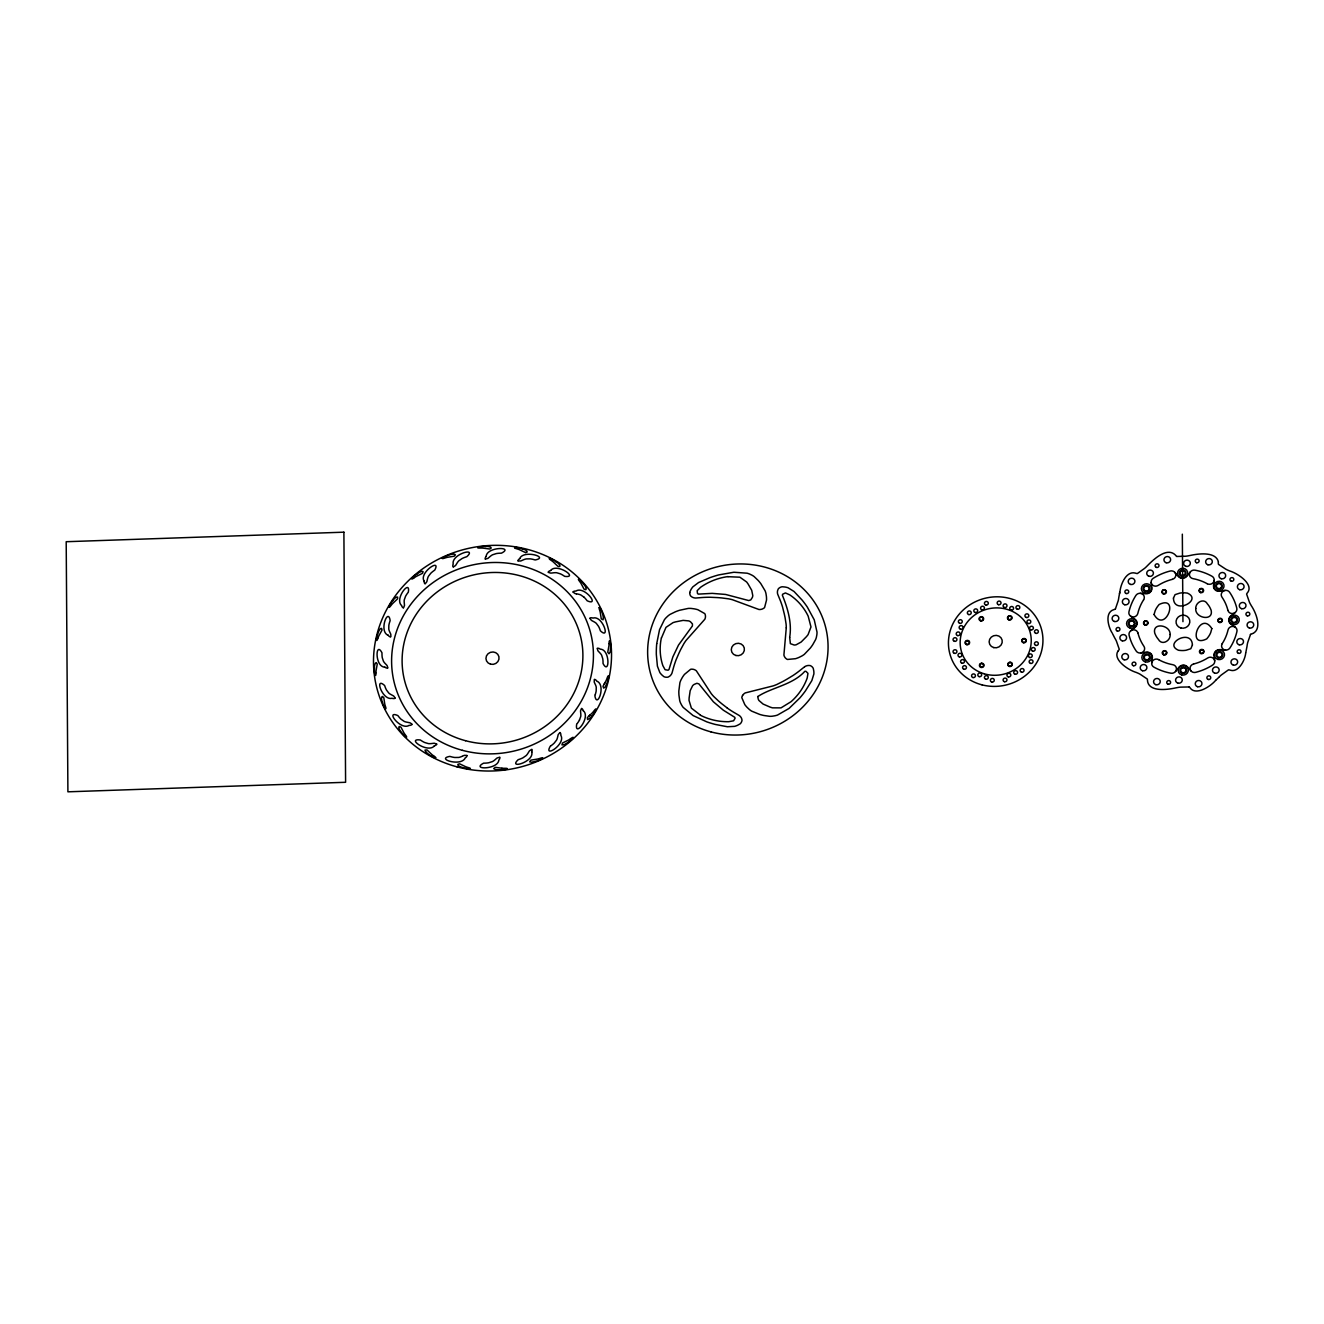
<?xml version="1.0" encoding="UTF-8"?>
<svg xmlns="http://www.w3.org/2000/svg" width="1324" height="1324" viewBox="0 0 1324 1324"><rect width="100%" height="100%" fill="white"/><g stroke="black" fill="none" stroke-linecap="round" stroke-linejoin="round"><path stroke-width="1.5" d="M424.094 581.071C418.732 572.762 441.488 557.586 434.785 570.065A22.475 21.134 -14.6 0 1 434.156 570.512L433.726 570.826A23.468 22.078 -14.6 0 0 430.763 573.292L428.446 576.288A10.029 9.434 -14.6 0 0 427.735 578.042L427.652 578.323A26.662 25.09 -14.6 0 0 427.42 579.2L427.122 580.491A45.033 42.385 -14.6 0 1 426.808 581.749L425.401 583.586M436.506 743.956L434.272 743.227A45.033 42.385 -14.6 0 0 432.915 743.376L431.525 743.542A26.662 25.09 -14.6 0 1 430.581 743.625L430.267 743.641A10.029 9.434 -14.6 0 1 428.314 743.591L424.656 742.499A23.468 22.078 -14.6 0 1 421.363 740.662L420.933 740.397A22.475 21.134 -14.6 0 0 420.287 739.984C405.773 737.948 427.851 753.704 434.338 745.909M548.517 572.481L550.751 573.11A45.033 42.385 -14.6 0 0 552.091 572.978L553.482 572.812A26.662 25.09 -14.6 0 1 554.442 572.729L554.739 572.713A10.029 9.434 -14.6 0 1 556.692 572.746L560.35 573.838A23.468 22.078 -14.6 0 1 563.66 575.692L564.09 575.957A22.475 21.134 -14.6 0 0 564.719 576.37C579.233 578.24 556.709 562.601 550.668 570.445M375.966 672.758L375.983 672.162A21.25 19.992 -14.6 0 1 376.115 670.407L377.125 664.847A5.71 5.362 -14.6 0 0 377.208 663.986C375.801 660.047 374.047 665.492 374.46 668.223A32.256 30.353 -14.6 0 0 374.824 674.595L374.824 674.661A2.83 2.665 -14.6 0 0 375.006 675.356L375.106 675.422M609.057 643.596L609.09 642.554A27.076 25.47 -14.6 0 1 609.139 641.644L609.371 640.882M375.95 673.155L375.933 673.8A27.076 25.47 -14.6 0 1 375.884 674.71L375.668 675.439M609.057 643.795L609.04 644.192A21.25 19.992 -14.6 0 1 608.908 645.947L607.882 651.507A5.71 5.362 -14.6 0 0 607.799 652.368L609.04 653.775L610.165 652.004M1218.378 561.79C1215.78 551.463 1198.617 553.515 1189.912 555.534A40.2 37.833 -14.6 0 0 1188.985 555.699L1188.108 555.881A24.13 22.707 -14.6 0 1 1185.543 556.229L1176.937 556.461M1218.361 562.088L1218.345 562.419A5.346 5.015 -14.6 0 0 1218.477 564.355L1225.594 569.039A24.13 22.707 -14.6 0 0 1227.844 570.181L1228.639 570.512A40.2 37.833 -14.6 0 1 1229.483 570.892C1237.808 573.309 1253.811 584.149 1247.721 592.44A5.346 5.015 -14.6 0 0 1246.612 594.112L1249.343 601.957A24.146 22.707 -14.6 0 0 1250.419 604.158L1250.849 604.886A40.2 37.833 -14.6 0 1 1251.279 605.664C1256.162 612.83 1262.351 628.751 1252.885 633.484M610.546 648.115L610.265 651.127M573.408 737.716L573.375 737.816A2.83 2.665 -14.6 0 1 572.911 738.395L572.862 738.461A32.256 30.353 -14.6 0 1 567.665 742.665L564.901 744.237M1151.731 662.976L1152.393 657.78A5.544 5.213 -14.6 0 0 1146.17 652.136L1140.709 652.98M1214.158 580.392L1213.496 585.589A5.544 5.213 -14.6 0 0 1219.718 591.232L1225.163 590.388M411.83 723.963L409.91 722.772A45.033 42.385 -14.6 0 0 408.603 722.523L407.246 722.259A26.662 25.09 -14.6 0 1 406.319 722.077L406.021 722.01A10.029 9.434 -14.6 0 1 404.201 721.381L401.106 719.263A23.468 22.078 -14.6 0 1 398.607 716.532L398.292 716.135A22.475 21.134 -14.6 0 0 397.812 715.556C384.771 709.846 400.758 730.798 409.116 725.37A3.724 3.509 -14.6 0 0 412.078 724.476M573.226 592.225L575.096 593.566A45.033 42.385 -14.6 0 0 576.403 593.831M1120.071 590.769C1120.981 583.636 1126.559 570.528 1135.512 573.143A5.346 5.015 -14.6 0 0 1137.399 573.54L1144.499 568.426A24.13 22.707 -14.6 0 0 1146.402 566.705L1147.014 566.093A40.2 37.833 -14.6 0 1 1147.676 565.431C1153.849 559.142 1167.156 546.696 1175.497 555.12A5.346 5.015 -14.6 0 0 1176.755 556.494M1245.801 652.6L1246.976 646.542A40.2 37.833 -14.6 0 0 1247.109 645.665L1247.225 644.821A24.13 22.707 -14.6 0 1 1247.738 642.421L1250.501 634.494M1119.905 591.613L1118.912 596.826A40.2 37.833 -14.6 0 0 1118.763 597.703L1118.648 598.547A24.13 22.707 -14.6 0 1 1118.135 600.964L1115.47 608.775M1119.74 592.457L1119.508 593.649M1245.719 653.046C1244.974 660.395 1238.503 672.824 1230.36 670.225A5.346 5.015 -14.6 0 0 1228.473 669.845L1221.373 674.942A24.13 22.707 -14.6 0 0 1219.47 676.663L1219.272 676.862M661.504 637.87L665.989 627.361L673.072 622.611A87.301 82.138 -14.6 0 1 675.687 621.85L683.134 620.377L688.761 620.906A7.464 7.034 -14.6 0 1 690.516 621.817L692.452 623.935L692.386 625.987L678.5 645.086L672.873 656.87L668.968 669.53A3.542 3.327 -14.6 0 1 668.024 670.209L665.095 669.712L662.844 665.608A58.604 55.145 -14.6 0 1 661.388 637.854M406.633 737.021L406.402 736.343A27.076 25.47 -14.6 0 0 405.839 735.532L404.863 734.224A21.25 19.992 -14.6 0 1 403.886 732.768L401.288 727.786A5.71 5.362 -14.6 0 0 400.824 727.058C397.2 724.658 399.136 730.203 401.172 731.957A32.256 30.353 -14.6 0 0 405.425 736.789L405.458 736.839A2.83 2.665 -14.6 0 0 406.054 737.303L406.468 737.22M578.373 579.333L578.654 580.061A27.076 25.47 -14.6 0 0 579.167 580.806L580.144 582.13A21.25 19.992 -14.6 0 1 581.12 583.586L583.735 588.551A5.71 5.362 -14.6 0 0 584.198 589.296C588.104 591.365 585.44 585.688 583.834 584.397A32.256 30.353 -14.6 0 0 579.598 579.564L579.548 579.515A2.83 2.665 -14.6 0 0 578.969 579.051L578.654 579.084M531.801 752.28C534.052 762.028 507.704 769.542 518.147 759.711A22.475 21.134 -14.6 0 1 518.892 759.446L519.389 759.281A23.468 22.078 -14.6 0 0 522.98 757.791L526.141 755.59A10.029 9.434 -14.6 0 0 527.382 754.117L527.548 753.869A26.662 25.09 -14.6 0 0 528.061 753.091L528.773 751.933A45.033 42.385 -14.6 0 1 529.468 750.824L531.47 749.516M377.985 638.003L378.184 637.44A21.25 19.992 -14.6 0 1 378.879 635.801L381.66 630.754A5.71 5.362 -14.6 0 0 382.024 629.959C381.875 625.739 378.581 630.505 378.052 633.22A32.256 30.353 -14.6 0 0 376.314 639.442A2.83 2.665 -14.6 0 0 376.231 640.237L376.314 640.319M377.837 638.4L377.621 638.995A27.076 25.47 -14.6 0 1 377.274 639.856L376.794 640.518M442.216 558.116L442.299 557.983A2.83 2.665 -14.6 0 1 442.944 557.586A32.256 30.353 -14.6 0 1 449.266 555.021C451.054 553.829 458.021 553.465 454.314 556.113A5.71 5.362 -14.6 0 1 453.42 556.328L447.562 557.288A21.25 19.992 -14.6 0 0 445.758 557.752L444.103 558.265A27.076 25.47 -14.6 0 1 443.176 558.529L442.382 558.596M542.774 758.271L542.708 758.354A2.83 2.665 -14.6 0 1 542.079 758.768A32.256 30.353 -14.6 0 1 535.74 761.333L532.629 762.028M605.598 686.163L606.971 683.118A32.256 30.353 -14.6 0 0 608.709 676.912L608.726 676.845A2.83 2.665 -14.6 0 0 608.775 676.117L608.726 676.067M605.3 686.825L603.694 688.116L602.999 686.395A5.71 5.362 -14.6 0 1 603.363 685.6L606.127 680.553A21.25 19.992 -14.6 0 0 606.822 678.914L607.402 677.358A27.076 25.47 -14.6 0 1 607.749 676.498L608.212 675.836M590.041 618.507L591.365 620.344A45.033 42.385 -14.6 0 0 592.507 620.989L593.715 621.635A26.662 25.09 -14.6 0 1 594.526 622.081L594.774 622.23A10.029 9.434 -14.6 0 1 596.297 623.356L598.498 626.302A23.468 22.078 -14.6 0 1 599.987 629.661L600.153 630.141A22.475 21.134 -14.6 0 0 600.401 630.836C610.745 640.551 602.652 615.031 592.953 618.093A3.724 3.509 -14.6 0 0 589.875 618.093M579.465 720.024L580.723 716.516A10.029 9.434 -14.6 0 0 580.822 714.679L580.822 714.381A26.662 25.09 -14.6 0 0 580.756 713.487L580.624 712.163A45.033 42.385 -14.6 0 1 580.524 710.889L581.352 708.754M599.093 607.633L599.11 608.411A27.076 25.47 -14.6 0 0 599.358 609.288L599.673 610.281M742.582 695.448L742.019 696.606A4.286 4.038 -14.6 0 0 741.821 697.698L744.816 704.649A33.53 31.544 -14.6 0 0 747.199 707.463L749.301 709.432A20.886 19.645 -14.6 0 0 751.684 711.137L759.678 714.414A61.616 57.975 -14.6 0 0 763.832 715.473L769.575 716.301A17.924 16.864 -14.6 0 0 772.24 716.218L774.788 715.804A21.829 20.539 -14.6 0 0 777.552 715.043L789.071 708.423L799.944 697.847A109.76 103.272 -14.6 0 0 805.455 690.863L811.844 680.602L813.896 673.916A27.01 25.404 -14.6 0 0 813.797 671.053L813.284 668.488A4.518 4.253 -14.6 0 0 812.853 667.693L812.688 667.462A7.265 6.835 -14.6 0 0 811.86 666.584L810.818 665.856A3.707 3.492 -14.6 0 0 809.94 665.542L808.319 665.476A7.712 7.265 -14.6 0 0 804.644 666.717M604.274 683.945L604.754 683.101M395.032 697.781L393.658 695.994A45.033 42.385 -14.6 0 0 392.5 695.365L391.308 694.719A26.662 25.09 -14.6 0 1 390.497 694.273L390.232 694.124A10.029 9.434 -14.6 0 1 388.726 692.982L386.509 690.052A23.468 22.078 -14.6 0 1 385.036 686.676L384.87 686.213A22.475 21.134 -14.6 0 0 384.622 685.518C374.162 675.952 382.272 700.926 392.053 698.261A3.724 3.509 -14.6 0 0 395.131 698.261M385.913 708.721L385.913 707.992A27.076 25.47 -14.6 0 0 385.665 707.066L385.168 705.51A21.25 19.992 -14.6 0 1 384.721 703.822L383.894 698.278A5.71 5.362 -14.6 0 0 383.695 697.45C380.948 694.14 381.18 699.966 382.437 702.25M477.749 547.391L477.881 547.259A2.83 2.665 -14.6 0 1 478.626 547.044A32.256 30.353 -14.6 0 1 485.412 546.448M507.241 768.996L507.125 769.095A2.83 2.665 -14.6 0 1 506.397 769.31A32.256 30.353 -14.6 0 1 499.595 769.906M486.173 556.295C487 546.448 514.539 546.63 501.465 553.151A22.475 21.134 -14.6 0 1 500.687 553.184L500.158 553.2A23.468 22.078 -14.6 0 0 496.285 553.581L492.578 554.773A10.029 9.434 -14.6 0 0 490.939 555.832L490.691 556.014A26.662 25.09 -14.6 0 0 489.963 556.61L488.92 557.52A45.033 42.385 -14.6 0 1 487.894 558.38L485.594 559.042M1190.342 571.885L1186.999 576.122A5.544 5.213 -14.6 0 1 1178.261 576.437L1174.868 572.415M1175.53 671.483L1178.873 667.246A5.544 5.213 -14.6 0 1 1187.611 666.948L1191.004 670.954M1117.936 651.193C1112.657 659.451 1127.882 669.994 1136.389 672.476A40.2 37.833 -14.6 0 0 1137.233 672.857L1138.028 673.188A24.13 22.707 -14.6 0 1 1140.278 674.33L1147.296 679.047A5.346 5.015 -14.6 0 1 1147.494 680.834C1148.868 692.287 1167.52 689.738 1175.977 687.835A40.2 37.833 -14.6 0 0 1176.887 687.669L1177.764 687.504A24.13 22.707 -14.6 0 1 1180.329 687.139L1189.051 686.957M1118.085 651.011L1118.234 650.845A5.346 5.015 -14.6 0 0 1119.26 649.257L1116.529 641.412A24.13 22.707 -14.6 0 0 1115.453 639.211L1115.023 638.482A40.2 37.833 -14.6 0 1 1114.593 637.721L1112.574 633.782M392.831 600.666C393.36 599.077 398.723 594.344 397.63 598.68A5.71 5.362 -14.6 0 1 397.035 599.358L392.781 603.38A21.25 19.992 -14.6 0 0 391.59 604.754L390.547 606.078A27.076 25.47 -14.6 0 1 389.935 606.806L389.372 607.286M592.01 715.87L590.09 718.005M514.655 547.54L514.904 547.375A2.83 2.665 -14.6 0 1 515.665 547.391A32.256 30.353 -14.6 0 1 522.252 548.798M470.334 768.847L470.119 768.979A2.83 2.665 -14.6 0 1 469.358 768.963L469.275 768.963A32.256 30.353 -14.6 0 1 462.755 767.556C460.504 767.175 454.91 764.411 459.445 763.832A5.71 5.362 -14.6 0 1 460.289 764.147L465.518 766.629A21.25 19.992 -14.6 0 0 467.223 767.241L468.862 767.738A27.076 25.47 -14.6 0 1 469.755 768.036L470.434 768.466M589.71 718.402L587.575 719.544L587.376 717.674A5.71 5.362 -14.6 0 1 587.972 716.996L592.225 712.974A21.25 19.992 -14.6 0 0 593.417 711.6L594.459 710.276A27.076 25.47 -14.6 0 1 595.072 709.548L595.734 709.052M597.306 648.677L597.935 650.829A45.033 42.385 -14.6 0 0 598.829 651.789L599.739 652.749A26.662 25.09 -14.6 0 1 600.351 653.427L600.55 653.642A10.029 9.434 -14.6 0 1 601.609 655.165L602.734 658.64A23.468 22.078 -14.6 0 1 603.032 662.314L603.032 662.811A22.475 21.134 -14.6 0 0 603.049 663.539C609.57 675.919 610.414 649.257 600.186 649.141A3.724 3.509 -14.6 0 0 597.289 648.23M1216.061 679.94L1218.212 677.938A40.2 37.833 -14.6 0 0 1218.858 677.276M1215.763 680.222C1210.55 686.61 1196.217 695.563 1190.425 688.331A5.346 5.015 -14.6 0 0 1189.118 686.875M590.289 714.844L589.18 715.854M495.821 759.082L496.086 758.834A45.033 42.385 -14.6 0 1 497.112 757.973L499.413 757.311M495.292 759.529L495.044 759.744A26.662 25.09 -14.6 0 1 494.315 760.34L494.067 760.539A10.029 9.434 -14.6 0 1 492.429 761.581L488.738 762.756A23.468 22.078 -14.6 0 1 484.865 763.137L484.336 763.154A22.475 21.134 -14.6 0 0 483.558 763.187C470.616 769.923 498.056 769.724 498.834 760.059A3.724 3.509 -14.6 0 0 499.893 757.278M387.783 667.627L387.071 665.525A45.033 42.385 -14.6 0 0 386.194 664.565L385.267 663.605A26.662 25.09 -14.6 0 1 384.655 662.927L384.473 662.712A10.029 9.434 -14.6 0 1 383.414 661.189L382.272 657.714A23.468 22.078 -14.6 0 1 381.991 654.039L381.974 653.543A22.475 21.134 -14.6 0 0 381.974 652.798C375.553 640.419 374.411 666.634 384.821 667.213M549.394 558.463L549.725 558.347A2.83 2.665 -14.6 0 1 550.436 558.579A32.256 30.353 -14.6 0 1 556.179 561.873M435.613 757.891L435.348 758.007A2.83 2.665 -14.6 0 1 434.586 757.775L434.504 757.758A32.256 30.353 -14.6 0 1 428.827 754.481L425.865 752.015M1130.713 630.803L1135.049 627.477A5.544 5.213 -14.6 0 0 1134.999 619.185L1130.613 616.14M1235.16 612.565L1230.824 615.892A5.544 5.213 -14.6 0 0 1230.89 624.183L1235.259 627.228M519.753 558.496C523.493 549.46 549.675 557.288 535.177 559.953A22.475 21.134 -14.6 0 1 534.433 559.754L533.936 559.622A23.468 22.078 -14.6 0 0 530.163 558.844L526.29 558.91A10.029 9.434 -14.6 0 0 524.403 559.44L524.105 559.539A26.662 25.09 -14.6 0 0 523.228 559.903L521.954 560.466A45.033 42.385 -14.6 0 1 520.696 560.995L518.313 560.962M414.362 577.645L414.875 577.297A21.25 19.992 -14.6 0 1 416.448 576.337L421.76 573.706A5.71 5.362 -14.6 0 0 422.555 573.242C424.872 569.436 419.112 572.1 417.391 573.739M564.189 744.651L561.955 744.916L562.468 743.112A5.71 5.362 -14.6 0 1 563.246 742.648L568.559 740.017A21.25 19.992 -14.6 0 0 570.131 739.057L570.826 738.577M570.478 738.825L571.554 738.08A27.076 25.47 -14.6 0 1 572.365 737.567L573.143 737.286M414.015 577.893L413.452 578.257A27.076 25.47 -14.6 0 1 412.658 578.787L411.946 579.068M804.644 666.733L801.368 669.315A95.345 89.701 -14.6 0 1 793.01 675.505L786.804 679.262A183.986 173.096 -14.6 0 1 783.063 681.364L777.023 684.392A47.134 44.354 -14.6 0 1 773.199 685.882L745.263 692.915A7.183 6.752 -14.6 0 0 742.582 695.448M390.861 636.513L390.812 634.328A45.033 42.385 -14.6 0 0 390.282 633.153L389.736 631.962A26.662 25.09 -14.6 0 1 389.372 631.134L389.273 630.853A10.029 9.434 -14.6 0 1 388.776 629.082L388.842 625.408A23.468 22.078 -14.6 0 1 389.752 621.817L389.918 621.337A22.475 21.134 -14.6 0 0 390.15 620.608C388.23 606.822 378.449 631.465 388.147 635.288M462.721 756.037L463.069 755.888A45.033 42.385 -14.6 0 1 464.31 755.359L466.693 755.392M462.093 756.318L461.778 756.451A26.662 25.09 -14.6 0 1 460.901 756.815L460.62 756.914A10.029 9.434 -14.6 0 1 458.716 757.444L454.86 757.494A23.468 22.078 -14.6 0 1 451.087 756.732L450.574 756.6A22.475 21.134 -14.6 0 0 449.829 756.385C435.397 758.884 461.48 767.01 465.254 757.858A3.724 3.509 -14.6 0 0 467.157 755.508M594.311 679.775L594.211 682.026A45.033 42.385 -14.6 0 0 594.724 683.201L595.27 684.392A26.662 25.09 -14.6 0 1 595.635 685.22L595.75 685.501A10.029 9.434 -14.6 0 1 596.247 687.272L596.181 690.946A23.468 22.078 -14.6 0 1 595.254 694.537M1252.57 633.567L1252.239 633.666A5.346 5.015 -14.6 0 0 1250.435 634.411M599.309 607.501L599.706 607.567A2.83 2.665 -14.6 0 1 600.12 608.163A32.256 30.353 -14.6 0 1 602.635 614.088L603.281 617.017M531.834 762.227L529.666 761.863L530.709 760.241A5.71 5.362 -14.6 0 1 531.603 760.026L537.461 759.066A21.25 19.992 -14.6 0 0 539.249 758.602L540.904 758.089A27.076 25.47 -14.6 0 1 541.83 757.824L542.658 757.791M728.084 576.701L739.884 577.198L746.637 581.981A87.301 82.138 -14.6 0 1 748.143 584.083L751.718 590.322L752.777 595.568A7.464 7.034 -14.6 0 1 752.346 597.455L750.758 599.921L748.689 600.55L725.635 594.459L712.213 593.367L698.41 594.112A3.542 3.327 -14.6 0 1 697.483 593.483L697.152 590.686L700.628 587.26A58.604 55.145 -14.6 0 1 728.068 576.585M403.655 607.6L404.499 605.449A45.033 42.385 -14.6 0 0 404.383 604.174L404.267 602.867A26.662 25.09 -14.6 0 1 404.184 601.973L404.184 601.675A10.029 9.434 -14.6 0 1 404.283 599.822L405.541 596.33A23.468 22.078 -14.6 0 1 407.593 593.135L407.891 592.722A22.475 21.134 -14.6 0 0 408.338 592.109C410.721 578.423 393.956 599.044 401.668 605.598A3.724 3.509 -14.6 0 0 403.39 607.981M485.412 546.498C487.331 545.902 494.034 547.292 489.93 548.963A5.71 5.362 -14.6 0 1 488.904 548.914L483.061 548.119A21.25 19.992 -14.6 0 0 481.224 548.037L479.503 548.053A27.076 25.47 -14.6 0 1 478.527 548.037L477.765 547.855M499.595 769.856L495.888 769.625M495.424 769.592L493.687 768.599L495.209 767.39A5.71 5.362 -14.6 0 1 496.119 767.44L501.945 768.234M1140.312 593.301L1145.756 593.781A5.544 5.213 -14.6 0 0 1151.913 587.707L1151.168 582.56M1225.577 650.067L1220.116 649.587A5.544 5.213 -14.6 0 0 1213.976 655.661L1214.704 660.808M559.704 732.784L558.215 734.605A45.033 42.385 -14.6 0 0 557.901 735.863L557.586 737.154A26.662 25.09 -14.6 0 1 557.371 738.031L557.272 738.312A10.029 9.434 -14.6 0 1 556.577 740.066L554.243 743.062A23.468 22.078 -14.6 0 1 551.281 745.528M525.694 552.538C529.799 552.207 524.635 548.93 522.235 548.864M576.403 593.831L577.761 594.079A26.662 25.09 -14.6 0 1 578.687 594.277L578.985 594.344A10.029 9.434 -14.6 0 1 580.806 594.956L583.901 597.091M700.429 715.126L691.393 708.125L689.026 700.396A87.301 82.138 -14.6 0 1 689.142 697.831L690.168 690.698L692.584 685.766A7.464 7.034 -14.6 0 1 694.107 684.442L696.887 683.283L698.923 683.912L713.388 701.803L723.334 710.194L734.721 717.277A3.542 3.327 -14.6 0 1 735.068 718.32L733.595 720.802L728.713 721.696A58.604 55.145 -14.6 0 1 700.379 715.225M507.274 768.532L506.48 768.317A27.076 25.47 -14.6 0 0 505.52 768.301L503.782 768.301A21.25 19.992 -14.6 0 1 501.945 768.234M453.553 566.837L455.539 565.53A45.033 42.385 -14.6 0 0 456.25 564.421L456.962 563.263A26.662 25.09 -14.6 0 1 457.459 562.485L457.624 562.237A10.029 9.434 -14.6 0 1 458.865 560.764L462.026 558.562A23.468 22.078 -14.6 0 1 465.634 557.073L466.131 556.891A22.475 21.134 -14.6 0 0 466.859 556.643C477.567 546.878 451.054 554.127 453.205 564.074A3.724 3.509 -14.6 0 0 453.106 567.003M433.643 755.838L434.504 756.451A27.076 25.47 -14.6 0 1 435.265 756.997L435.762 757.609M433.478 755.723L433.147 755.491A21.25 19.992 -14.6 0 1 431.723 754.399L427.702 750.576A5.71 5.362 -14.6 0 0 426.924 749.93L424.971 750.096L425.782 751.949M727.273 708.026L721.729 703.706A183.986 173.096 -14.6 0 1 718.568 701.041L713.835 696.606A47.134 44.354 -14.6 0 1 711.269 693.66L696.358 670.821A7.183 6.752 -14.6 0 0 693.064 669.265L691.757 669.15A4.286 4.038 -14.6 0 0 690.598 669.332L684.475 674.396A33.53 31.544 -14.6 0 0 682.307 677.491L680.933 680.039A20.886 19.645 -14.6 0 0 679.891 682.77L678.831 691.095A61.616 57.975 -14.6 0 0 678.947 695.199L679.725 700.661A17.924 16.864 -14.6 0 0 680.569 703.027L681.694 705.196A21.829 20.539 -14.6 0 0 683.234 707.43L693.114 715.572L706.768 721.845A109.76 103.272 -14.6 0 0 715.324 724.443L727.406 726.76L734.688 726.346A27.01 25.404 -14.6 0 0 737.551 725.287L739.967 723.963A4.518 4.253 -14.6 0 0 740.662 723.318L740.844 723.069A7.265 6.835 -14.6 0 0 741.49 722.027L741.92 720.852A3.707 3.492 -14.6 0 0 741.986 719.942L741.606 718.452A7.712 7.265 -14.6 0 0 739.322 715.556L735.796 713.487A95.345 89.701 -14.6 0 1 727.257 708.042M556.146 561.922C558.463 562.733 562.352 567.566 558.198 566.473A5.71 5.362 -14.6 0 1 557.404 565.861L553.283 561.955A21.25 19.992 -14.6 0 0 551.876 560.863L550.503 559.903A27.076 25.47 -14.6 0 1 549.758 559.357L549.261 558.778M384.854 708.141L384.87 708.191A32.256 30.353 -14.6 0 1 382.371 702.266M1112.193 633.038C1108.254 626.98 1104.464 612.631 1113.633 609.702A5.346 5.015 -14.6 0 0 1115.437 608.957M514.573 547.888L515.251 548.318A27.076 25.47 -14.6 0 0 516.161 548.616L517.783 549.112A21.25 19.992 -14.6 0 1 519.488 549.725L524.734 552.207A5.71 5.362 -14.6 0 0 525.562 552.522M583.338 710.74C591.017 717.31 574.351 737.915 576.668 724.245A22.475 21.134 -14.6 0 1 577.115 723.632M599.722 610.463L599.855 610.844A21.25 19.992 -14.6 0 1 600.285 612.532L601.129 618.06A5.71 5.362 -14.6 0 0 601.328 618.904L603.065 619.814L603.396 617.53M596.114 709.333L596.131 709.482A2.83 2.665 -14.6 0 1 595.866 710.161A32.256 30.353 -14.6 0 1 592.225 715.721M610.182 641.693L610.198 641.759A32.256 30.353 -14.6 0 1 610.612 648.131M1182.332 534.168L1182.944 621.684M436.887 744.204A3.724 3.509 -14.6 0 1 434.322 745.776M385.284 708.803A2.83 2.665 -14.6 0 1 384.887 708.191M387.717 668.124A3.724 3.509 -14.6 0 1 384.92 667.131M390.563 637.01A3.724 3.509 -14.6 0 1 388.263 635.239M392.798 600.633A32.256 30.353 -14.6 0 0 389.173 606.127A2.83 2.665 -14.6 0 0 388.842 606.855M417.358 573.689A32.256 30.353 -14.6 0 0 412.145 577.893L412.095 577.943A2.83 2.665 -14.6 0 0 411.599 578.505M424.938 583.851A3.724 3.509 -14.6 0 1 424.226 581.087M485.13 559.076A3.724 3.509 -14.6 0 1 486.272 556.394M517.866 560.846A3.724 3.509 -14.6 0 1 519.819 558.612M548.119 572.15A3.724 3.509 -14.6 0 1 550.685 570.561M572.944 591.878A3.724 3.509 -14.6 0 1 575.874 591.1C584.198 585.357 600.451 606.74 587.194 600.798A22.475 21.134 -14.6 0 1 586.731 600.219L586.416 599.822A23.468 22.078 -14.6 0 0 583.917 597.074M610 640.998A2.83 2.665 -14.6 0 1 610.165 641.693M594.443 679.328A3.724 3.509 -14.6 0 1 596.743 681.115C606.508 684.789 596.992 709.465 594.873 695.729A22.475 21.134 -14.6 0 1 595.105 695.017M581.617 708.373A3.724 3.509 -14.6 0 1 583.205 710.773M579.482 720.024A23.468 22.078 -14.6 0 1 577.429 723.218M560.069 732.503A3.724 3.509 -14.6 0 1 560.797 735.267C566.291 744.071 543.105 758.702 550.238 746.289A22.475 21.134 -14.6 0 1 550.867 745.826M531.9 749.351A3.724 3.509 -14.6 0 1 531.685 752.214M786.274 627.824L783.907 655.016A7.183 6.752 -14.6 0 0 785.562 658.144L786.539 658.971A4.286 4.038 -14.6 0 0 787.548 659.451L795.542 658.69A33.53 31.544 -14.6 0 0 799.166 657.333L801.847 655.992A20.886 19.645 -14.6 0 0 804.363 654.321L810.354 648.032A61.616 57.975 -14.6 0 0 812.82 644.573L815.584 639.624A17.924 16.864 -14.6 0 0 816.395 637.208L816.842 634.792A21.829 20.539 -14.6 0 0 817.007 632.078L814.243 619.831L807.309 607.054A109.76 103.272 -14.6 0 0 802.145 600.12L794.019 591.464L788.012 587.74A27.01 25.404 -14.6 0 0 785.099 587.029L782.352 586.78A4.518 4.253 -14.6 0 0 781.408 586.929L781.11 587.029A7.265 6.835 -14.6 0 0 779.952 587.525L778.876 588.27A3.707 3.492 -14.6 0 0 778.264 588.965L777.651 590.421A7.712 7.265 -14.6 0 0 777.651 594.079L779.157 597.769A95.345 89.701 -14.6 0 1 782.55 607.037L784.222 613.691A183.986 173.096 -14.6 0 1 785.082 617.646L786.075 623.968A47.134 44.354 -14.6 0 1 786.274 627.824M1170.102 634.477C1170.863 640.766 1161.86 645.963 1158.384 639.343A22.541 21.201 -14.6 0 1 1156.646 637.026A22.541 21.201 -14.6 0 1 1155.322 634.477L1155.058 633.882A28.582 26.894 -14.6 0 1 1154.727 633.071C1152.095 621.899 1170.697 624.961 1170.102 634.477M1195.771 608.527C1194.711 618.242 1213.777 621.684 1211.146 610.298A28.582 26.894 -14.6 0 0 1210.815 609.487L1210.55 608.891A22.541 21.201 -14.6 0 0 1209.226 606.342A22.541 21.201 -14.6 0 0 1207.488 604.025C1204.128 597.554 1195.307 602.354 1195.771 608.527M1154.048 614.502C1165.368 634.229 1180.114 594.344 1159.162 604.489A28.582 26.894 -14.6 0 0 1158.566 605.2L1158.152 605.713A22.541 21.201 -14.6 0 0 1156.464 608.163A22.541 21.201 -14.6 0 0 1155.157 610.794L1154.048 614.502M1211.824 628.586L1210.715 632.574A22.541 21.201 -14.6 0 1 1209.424 635.206A22.541 21.201 -14.6 0 1 1207.72 637.655L1207.306 638.168A28.582 26.894 -14.6 0 1 1206.727 638.88C1186.205 649.041 1199.892 609.57 1211.824 628.586M757.841 696.523L758.156 698.774A7.464 7.034 -14.6 0 0 758.966 700.512L763.104 704.07L769.906 707.016A87.301 82.138 -14.6 0 0 772.455 707.843L781.011 707.877L791.073 701.687A58.604 55.145 -14.6 0 0 807.21 678.004L807.971 673.37L805.968 671.334A3.542 3.327 -14.6 0 0 804.81 671.351C792.497 685.005 771.594 687.404 757.841 696.523M789.683 637.324L790.362 643.646L794.152 645.02A7.464 7.034 -14.6 0 0 796.171 644.771L801.136 642.041L806.382 636.728A87.301 82.138 -14.6 0 0 808.07 634.659L810.983 626.947L808.17 616.14A58.604 55.145 -14.6 0 0 789.849 594.923L785.446 592.937L782.732 594.178A3.542 3.327 -14.6 0 0 782.368 595.237C787.714 608.312 792.066 622.859 789.683 637.324M689.754 592.639L689.754 592.937A7.265 6.835 -14.6 0 0 689.87 594.128L690.251 595.303A3.707 3.492 -14.6 0 0 690.747 596.048L691.989 597.008A7.712 7.265 -14.6 0 0 695.663 598.034L699.866 597.703A95.345 89.701 -14.6 0 1 710.309 597.256L717.558 597.604A183.986 173.096 -14.6 0 1 721.828 597.952L728.481 598.829A47.134 44.354 -14.6 0 1 732.42 599.722L758.917 609.487A7.183 6.752 -14.6 0 0 762.607 608.891L763.766 608.246A4.286 4.038 -14.6 0 0 764.61 607.451L766.53 600.037A33.53 31.544 -14.6 0 0 766.397 596.379L765.967 593.582A20.886 19.645 -14.6 0 0 765.123 590.852L760.837 583.669A61.616 57.975 -14.6 0 0 758.205 580.475L754.167 576.602A17.924 16.864 -14.6 0 0 751.999 575.195L749.732 574.103A21.829 20.539 -14.6 0 0 747.067 573.193L733.86 572.249L718.684 574.914A109.76 103.272 -14.6 0 0 709.995 577.628L698.576 582.527L692.8 586.913A27.01 25.404 -14.6 0 0 691.095 589.346L689.92 591.745A4.518 4.253 -14.6 0 0 689.754 592.639M1173.461 598.067C1173.66 615.312 1203.152 599.987 1187.363 593.102A28.582 26.894 -14.6 0 0 1186.436 593.003L1185.774 592.92A22.541 21.201 -14.6 0 0 1182.746 592.821A22.541 21.201 -14.6 0 0 1179.717 593.135L1175.067 594.642L1173.461 598.067M1192.411 645.02L1190.806 648.727L1186.155 650.233A22.541 21.201 -14.6 0 1 1183.126 650.547A22.541 21.201 -14.6 0 1 1180.098 650.432L1179.436 650.382A28.582 26.894 -14.6 0 1 1178.509 650.266C1162.869 643.613 1191.716 628.056 1192.411 645.02M656.721 643.646L656.538 645.864A109.76 103.272 -14.6 0 0 656.323 654.453L657.399 666.138L659.848 672.575A27.01 25.404 -14.6 0 0 661.719 674.793L663.721 676.531A4.518 4.253 -14.6 0 0 664.582 676.928L664.863 677.011A7.265 6.835 -14.6 0 0 666.104 677.243L667.395 677.226A3.707 3.492 -14.6 0 0 668.322 676.994L669.712 676.15A7.712 7.265 -14.6 0 0 671.98 673.105L673.072 669.232A95.345 89.701 -14.6 0 1 676.134 659.683L678.931 653.245A183.986 173.096 -14.6 0 1 680.718 649.488L683.846 643.729A47.134 44.354 -14.6 0 1 686.064 640.419L704.815 619.268A7.183 6.752 -14.6 0 0 705.444 615.759L705.196 614.535A4.286 4.038 -14.6 0 0 704.682 613.558L697.897 609.735A33.53 31.544 -14.6 0 0 694.173 608.841L691.227 608.444A20.886 19.645 -14.6 0 0 688.199 608.428L679.543 610.281A61.616 57.975 -14.6 0 0 675.455 611.771L670.209 614.319A17.924 16.864 -14.6 0 0 668.057 615.875L666.204 617.613A21.829 20.539 -14.6 0 0 664.383 619.764L659.534 629.678L656.721 643.646M1144.366 586.681L1143.638 589.362L1145.69 591.232L1148.487 590.438L1149.232 587.757L1147.163 585.87L1144.366 586.681M1217.385 652.947L1216.64 655.628L1218.709 657.498L1221.506 656.687L1222.234 654.006L1220.182 652.136L1217.385 652.947M1130.166 621.122L1128.743 623.538L1130.199 625.871L1133.112 625.772L1134.536 623.339L1133.079 621.022L1130.166 621.122M1144.747 621.32L1143.737 623.025L1144.764 624.68L1146.816 624.597L1147.825 622.892L1146.783 621.254L1144.747 621.32M1163.117 590.19L1162.108 591.894L1163.134 593.533L1165.186 593.466L1166.196 591.762L1165.153 590.107L1163.117 590.19M1163.531 651.176L1162.522 652.881L1163.548 654.536L1165.6 654.453L1166.61 652.749L1165.583 651.11L1163.531 651.176M1200.272 588.915L1199.263 590.62L1200.305 592.258L1202.341 592.192L1203.351 590.487L1202.324 588.832L1200.272 588.915M1200.686 649.902L1199.676 651.607L1200.719 653.262L1202.755 653.179L1203.764 651.474L1202.738 649.836L1200.686 649.902M1219.056 618.771L1218.047 620.476L1219.09 622.115L1221.125 622.048L1222.135 620.344L1221.109 618.705L1219.056 618.771M1232.776 617.596L1231.337 620.029L1232.81 622.346L1235.706 622.247L1237.129 619.831L1235.673 617.497L1232.776 617.596M1146.137 654.668L1144.085 656.687L1144.863 659.319L1147.66 659.931L1149.712 657.912L1148.934 655.297L1146.137 654.668M1218.212 583.437L1216.177 585.456L1216.938 588.088L1219.752 588.7L1221.787 586.681L1221.009 584.049L1218.212 583.437M981.349 616.885L979.594 617.911L979.611 619.847L981.382 620.757L983.136 619.731L983.136 617.795L981.349 616.885M967.347 640.634L965.577 641.66L965.593 643.596L967.364 644.507L969.135 643.481L969.118 641.544L967.347 640.634M1009.699 615.908L1007.928 616.934L1007.945 618.871L1009.732 619.781L1011.486 618.755L1011.47 616.818L1009.699 615.908M981.68 663.407L979.909 664.433L979.926 666.369L981.696 667.279L983.467 666.253L983.451 664.317L981.68 663.407M1024.031 638.681L1022.26 639.707L1022.277 641.644L1024.064 642.554L1025.819 641.528L1025.802 639.591L1024.031 638.681M1010.013 662.43L1008.259 663.456L1008.259 665.393L1010.046 666.303L1011.801 665.277L1011.801 663.341L1010.013 662.43M1182.58 570.33L1180.081 571.786L1180.098 574.533L1182.63 575.824L1185.129 574.368L1185.112 571.62L1182.58 570.33M1183.242 667.544L1180.743 669.001L1180.76 671.764L1183.292 673.039L1185.791 671.582L1185.774 668.835L1183.242 667.544M343.892 532.182L66.2 541.715L67.905 791.818L345.597 782.285L343.892 532.182M490.542 664.185A6.603 6.206 -14.6 0 0 498.916 656.638A6.603 6.206 -14.6 0 0 488.059 653.725A6.603 6.206 -14.6 0 0 490.542 664.185M456.995 766.844A119.458 112.391 -14.6 0 0 608.643 630.207A119.458 112.391 -14.6 0 0 411.88 577.479A119.458 112.391 -14.6 0 0 456.995 766.844M462.407 750.327A101.286 95.311 -14.6 0 0 590.984 634.461A101.286 95.311 -14.6 0 0 424.143 589.743A101.286 95.311 -14.6 0 0 462.407 750.327M465.535 740.712A90.727 85.365 -14.6 0 0 580.706 636.943A90.727 85.365 -14.6 0 0 431.26 596.876A90.727 85.365 -14.6 0 0 465.535 740.712M735.896 655.496A6.603 6.206 -14.6 0 0 744.27 647.949A6.603 6.206 -14.6 0 0 733.397 645.036A6.603 6.206 -14.6 0 0 735.896 655.496M710.938 731.874A90.545 85.199 -14.6 0 0 825.878 628.304A90.545 85.199 -14.6 0 0 676.73 588.319A90.545 85.199 -14.6 0 0 710.938 731.874M993.745 647.601A6.603 6.206 -14.6 0 0 1002.119 640.055A6.603 6.206 -14.6 0 0 991.246 637.142A6.603 6.206 -14.6 0 0 993.745 647.601M1009.252 666.419A2.284 2.151 -14.6 0 0 1012.281 663.936A2.284 2.151 -14.6 0 0 1008.574 662.745A2.284 2.151 -14.6 0 0 1009.252 666.419M980.952 667.412A2.284 2.151 -14.6 0 0 983.914 664.863A2.284 2.151 -14.6 0 0 980.19 663.754A2.284 2.151 -14.6 0 0 980.952 667.412M966.669 644.639A2.284 2.151 -14.6 0 0 969.582 642.024A2.284 2.151 -14.6 0 0 965.808 641.015A2.284 2.151 -14.6 0 0 966.669 644.639M980.587 620.873A2.284 2.151 -14.6 0 0 983.616 618.374A2.284 2.151 -14.6 0 0 979.909 617.199A2.284 2.151 -14.6 0 0 980.587 620.873M1008.987 619.913A2.284 2.151 -14.6 0 0 1011.95 617.365A2.284 2.151 -14.6 0 0 1008.209 616.272A2.284 2.151 -14.6 0 0 1008.987 619.913M1023.369 642.703A2.284 2.151 -14.6 0 0 1026.265 640.088A2.284 2.151 -14.6 0 0 1022.509 639.078A2.284 2.151 -14.6 0 0 1023.369 642.703M984.179 673.784A35.682 33.563 -14.6 0 0 1030.585 634.13A35.682 33.563 -14.6 0 0 972.346 616.852A35.682 33.563 -14.6 0 0 984.179 673.784M982.077 684.872A47.432 44.619 -14.6 0 0 1041.69 630.025A47.432 44.619 -14.6 0 0 963.326 609.884A47.432 44.619 -14.6 0 0 982.077 684.872M972.958 677.54A1.936 1.821 -14.6 0 0 975.391 675.29A1.936 1.821 -14.6 0 0 972.18 674.462A1.936 1.821 -14.6 0 0 972.958 677.54M979.181 676.63A1.936 1.821 -14.6 0 0 981.63 674.379A1.936 1.821 -14.6 0 0 978.403 673.568A1.936 1.821 -14.6 0 0 979.181 676.63M985.801 679.229A1.936 1.821 -14.6 0 0 988.234 676.978A1.936 1.821 -14.6 0 0 985.023 676.15A1.936 1.821 -14.6 0 0 985.801 679.229M991.759 682.042A1.936 1.821 -14.6 0 0 994.208 679.791A1.936 1.821 -14.6 0 0 990.981 678.964A1.936 1.821 -14.6 0 0 991.759 682.042M954.422 653.361A1.936 1.821 -14.6 0 0 956.871 651.11A1.936 1.821 -14.6 0 0 953.661 650.283A1.936 1.821 -14.6 0 0 954.422 653.361M959.37 656.886A1.936 1.821 -14.6 0 0 961.82 654.635A1.936 1.821 -14.6 0 0 958.609 653.808A1.936 1.821 -14.6 0 0 959.37 656.886M961.985 663.208A1.936 1.821 -14.6 0 0 964.418 660.957A1.936 1.821 -14.6 0 0 961.207 660.13A1.936 1.821 -14.6 0 0 961.985 663.208M963.971 669.265A1.936 1.821 -14.6 0 0 966.404 667.015A1.936 1.821 -14.6 0 0 963.193 666.187A1.936 1.821 -14.6 0 0 963.971 669.265M959.751 623.339A1.936 1.821 -14.6 0 0 962.2 621.088A1.936 1.821 -14.6 0 0 958.973 620.261A1.936 1.821 -14.6 0 0 959.751 623.339M960.512 629.214A1.936 1.821 -14.6 0 0 962.962 626.964A1.936 1.821 -14.6 0 0 959.751 626.136A1.936 1.821 -14.6 0 0 960.512 629.214M957.583 635.57A1.936 1.821 -14.6 0 0 960.032 633.319A1.936 1.821 -14.6 0 0 956.822 632.491A1.936 1.821 -14.6 0 0 957.583 635.57M954.439 641.312A1.936 1.821 -14.6 0 0 956.871 639.062A1.936 1.821 -14.6 0 0 953.661 638.234A1.936 1.821 -14.6 0 0 954.439 641.312M985.801 605.035A1.936 1.821 -14.6 0 0 988.25 602.784A1.936 1.821 -14.6 0 0 985.039 601.973A1.936 1.821 -14.6 0 0 985.801 605.035M981.945 609.834A1.936 1.821 -14.6 0 0 984.377 607.584A1.936 1.821 -14.6 0 0 981.167 606.773A1.936 1.821 -14.6 0 0 981.945 609.834M975.192 612.499A1.936 1.821 -14.6 0 0 977.642 610.248A1.936 1.821 -14.6 0 0 974.431 609.421A1.936 1.821 -14.6 0 0 975.192 612.499M968.754 614.568A1.936 1.821 -14.6 0 0 971.187 612.317A1.936 1.821 -14.6 0 0 967.976 611.489A1.936 1.821 -14.6 0 0 968.754 614.568M1017.329 609.206A1.936 1.821 -14.6 0 0 1019.778 606.955A1.936 1.821 -14.6 0 0 1016.567 606.127A1.936 1.821 -14.6 0 0 1017.329 609.206M1011.106 610.099A1.936 1.821 -14.6 0 0 1013.539 607.848A1.936 1.821 -14.6 0 0 1010.328 607.021A1.936 1.821 -14.6 0 0 1011.106 610.099M1004.486 607.517A1.936 1.821 -14.6 0 0 1006.935 605.267A1.936 1.821 -14.6 0 0 1003.708 604.439A1.936 1.821 -14.6 0 0 1004.486 607.517M998.528 604.687A1.936 1.821 -14.6 0 0 1000.961 602.437A1.936 1.821 -14.6 0 0 997.75 601.626A1.936 1.821 -14.6 0 0 998.528 604.687M1035.864 633.369A1.936 1.821 -14.6 0 0 1038.297 631.118A1.936 1.821 -14.6 0 0 1035.087 630.307A1.936 1.821 -14.6 0 0 1035.864 633.369M1030.916 629.843A1.936 1.821 -14.6 0 0 1033.349 627.593A1.936 1.821 -14.6 0 0 1030.138 626.782A1.936 1.821 -14.6 0 0 1030.916 629.843M1028.301 623.521A1.936 1.821 -14.6 0 0 1030.751 621.27A1.936 1.821 -14.6 0 0 1027.54 620.459A1.936 1.821 -14.6 0 0 1028.301 623.521M1026.315 617.481A1.936 1.821 -14.6 0 0 1028.765 615.23A1.936 1.821 -14.6 0 0 1025.537 614.402A1.936 1.821 -14.6 0 0 1026.315 617.481M1030.535 663.407A1.936 1.821 -14.6 0 0 1032.968 661.156A1.936 1.821 -14.6 0 0 1029.758 660.328A1.936 1.821 -14.6 0 0 1030.535 663.407M1029.774 657.515A1.936 1.821 -14.6 0 0 1032.207 655.264A1.936 1.821 -14.6 0 0 1028.996 654.453A1.936 1.821 -14.6 0 0 1029.774 657.515M1032.703 651.16A1.936 1.821 -14.6 0 0 1035.136 648.909A1.936 1.821 -14.6 0 0 1031.926 648.098A1.936 1.821 -14.6 0 0 1032.703 651.16M1035.848 645.417A1.936 1.821 -14.6 0 0 1038.281 643.166A1.936 1.821 -14.6 0 0 1035.07 642.355A1.936 1.821 -14.6 0 0 1035.848 645.417M1004.486 681.694A1.936 1.821 -14.6 0 0 1006.919 679.444A1.936 1.821 -14.6 0 0 1003.708 678.616A1.936 1.821 -14.6 0 0 1004.486 681.694M1008.342 676.895A1.936 1.821 -14.6 0 0 1010.775 674.644A1.936 1.821 -14.6 0 0 1007.564 673.817A1.936 1.821 -14.6 0 0 1008.342 676.895M1015.094 674.23A1.936 1.821 -14.6 0 0 1017.527 671.98A1.936 1.821 -14.6 0 0 1014.316 671.169A1.936 1.821 -14.6 0 0 1015.094 674.23M1021.532 672.162A1.936 1.821 -14.6 0 0 1023.982 669.911A1.936 1.821 -14.6 0 0 1020.754 669.1A1.936 1.821 -14.6 0 0 1021.532 672.162M1145.376 661.934A5.097 4.8 -14.6 0 0 1151.847 656.108A5.097 4.8 -14.6 0 0 1143.456 653.857A5.097 4.8 -14.6 0 0 1145.376 661.934M1130.117 628.089A5.097 4.8 -14.6 0 0 1136.588 622.247A5.097 4.8 -14.6 0 0 1128.197 619.996A5.097 4.8 -14.6 0 0 1130.117 628.089M1144.912 593.185A5.097 4.8 -14.6 0 0 1151.384 587.36A5.097 4.8 -14.6 0 0 1142.993 585.109A5.097 4.8 -14.6 0 0 1144.912 593.185M1181.091 577.711A5.097 4.8 -14.6 0 0 1187.562 571.885A5.097 4.8 -14.6 0 0 1179.171 569.634A5.097 4.8 -14.6 0 0 1181.091 577.711M1217.468 590.703A5.097 4.8 -14.6 0 0 1223.922 584.877A5.097 4.8 -14.6 0 0 1215.531 582.626A5.097 4.8 -14.6 0 0 1217.468 590.703M1232.727 624.564A5.097 4.8 -14.6 0 0 1239.181 618.738A5.097 4.8 -14.6 0 0 1230.79 616.487A5.097 4.8 -14.6 0 0 1232.727 624.564M1217.931 659.451A5.097 4.8 -14.6 0 0 1224.402 653.626A5.097 4.8 -14.6 0 0 1216.011 651.375A5.097 4.8 -14.6 0 0 1217.931 659.451M1142.513 670.738A3.376 3.178 -14.6 0 0 1146.832 666.932A3.376 3.178 -14.6 0 0 1141.305 665.376A3.376 3.178 -14.6 0 0 1142.513 670.738M1133.427 665.707A1.936 1.821 -14.6 0 0 1135.876 663.456A1.936 1.821 -14.6 0 0 1132.665 662.629A1.936 1.821 -14.6 0 0 1133.427 665.707M1124.109 659.766A3.376 3.178 -14.6 0 0 1128.429 655.959A3.376 3.178 -14.6 0 0 1122.901 654.42A3.376 3.178 -14.6 0 0 1124.109 659.766M1122.239 640.816A3.376 3.178 -14.6 0 0 1126.509 636.943A3.376 3.178 -14.6 0 0 1120.948 635.47A3.376 3.178 -14.6 0 0 1122.239 640.816M1117.34 631.052A1.936 1.821 -14.6 0 0 1119.905 628.933A1.936 1.821 -14.6 0 0 1116.744 627.94A1.936 1.821 -14.6 0 0 1117.34 631.052M1114.477 621.486A3.376 3.178 -14.6 0 0 1118.747 617.613A3.376 3.178 -14.6 0 0 1113.186 616.14A3.376 3.178 -14.6 0 0 1114.477 621.486M1124.771 604.754A3.376 3.178 -14.6 0 0 1128.991 600.831A3.376 3.178 -14.6 0 0 1123.397 599.424A3.376 3.178 -14.6 0 0 1124.771 604.754M1126.178 593.516A1.936 1.821 -14.6 0 0 1128.71 591.365A1.936 1.821 -14.6 0 0 1125.532 590.421A1.936 1.821 -14.6 0 0 1126.178 593.516M1130.613 584.447A3.376 3.178 -14.6 0 0 1134.834 580.524A3.376 3.178 -14.6 0 0 1129.24 579.118A3.376 3.178 -14.6 0 0 1130.613 584.447M1148.934 576.271A3.376 3.178 -14.6 0 0 1153.37 572.58A3.376 3.178 -14.6 0 0 1147.891 570.876A3.376 3.178 -14.6 0 0 1148.934 576.271M1156.448 567.417A1.936 1.821 -14.6 0 0 1158.947 565.232A1.936 1.821 -14.6 0 0 1155.769 564.322A1.936 1.821 -14.6 0 0 1156.448 567.417M1166.146 562.733A3.376 3.178 -14.6 0 0 1170.582 559.042A3.376 3.178 -14.6 0 0 1165.103 557.354A3.376 3.178 -14.6 0 0 1166.146 562.733M1185.874 566.358A3.376 3.178 -14.6 0 0 1190.259 562.601A3.376 3.178 -14.6 0 0 1184.748 560.979A3.376 3.178 -14.6 0 0 1185.874 566.358M1196.615 562.717A1.936 1.821 -14.6 0 0 1199.081 560.499A1.936 1.821 -14.6 0 0 1195.886 559.638A1.936 1.821 -14.6 0 0 1196.615 562.717M1207.902 564.769A3.376 3.178 -14.6 0 0 1212.271 561.028A3.376 3.178 -14.6 0 0 1206.76 559.407A3.376 3.178 -14.6 0 0 1207.902 564.769M1221.274 578.737A3.376 3.178 -14.6 0 0 1225.61 574.93A3.376 3.178 -14.6 0 0 1220.066 573.375A3.376 3.178 -14.6 0 0 1221.274 578.737M1231.337 581.219A1.936 1.821 -14.6 0 0 1233.769 578.969A1.936 1.821 -14.6 0 0 1230.559 578.141A1.936 1.821 -14.6 0 0 1231.337 581.219M1239.694 589.71A3.376 3.178 -14.6 0 0 1244.014 585.903A3.376 3.178 -14.6 0 0 1238.486 584.347A3.376 3.178 -14.6 0 0 1239.694 589.71M1241.647 608.692A3.376 3.178 -14.6 0 0 1245.917 604.82A3.376 3.178 -14.6 0 0 1240.356 603.363A3.376 3.178 -14.6 0 0 1241.647 608.692M1247.225 615.809A1.936 1.821 -14.6 0 0 1249.79 613.691A1.936 1.821 -14.6 0 0 1246.629 612.698A1.936 1.821 -14.6 0 0 1247.225 615.809M1249.409 628.023A3.376 3.178 -14.6 0 0 1253.679 624.167A3.376 3.178 -14.6 0 0 1248.118 622.694A3.376 3.178 -14.6 0 0 1249.409 628.023M1239.198 644.788A3.376 3.178 -14.6 0 0 1243.418 640.866A3.376 3.178 -14.6 0 0 1237.841 639.459A3.376 3.178 -14.6 0 0 1239.198 644.788M1238.437 653.344A1.936 1.821 -14.6 0 0 1240.969 651.193A1.936 1.821 -14.6 0 0 1237.808 650.25A1.936 1.821 -14.6 0 0 1238.437 653.344M1233.372 665.095A3.376 3.178 -14.6 0 0 1237.576 661.173A3.376 3.178 -14.6 0 0 1231.999 659.766A3.376 3.178 -14.6 0 0 1233.372 665.095M1214.687 673.155A3.376 3.178 -14.6 0 0 1219.123 669.464A3.376 3.178 -14.6 0 0 1213.645 667.759A3.376 3.178 -14.6 0 0 1214.687 673.155M1208.216 679.46A1.936 1.821 -14.6 0 0 1210.715 677.276A1.936 1.821 -14.6 0 0 1207.521 676.365A1.936 1.821 -14.6 0 0 1208.216 679.46M1197.459 686.693A3.376 3.178 -14.6 0 0 1201.894 682.985A3.376 3.178 -14.6 0 0 1196.416 681.297A3.376 3.178 -14.6 0 0 1197.459 686.693M1168.099 684.177A1.936 1.821 -14.6 0 0 1170.565 681.959A1.936 1.821 -14.6 0 0 1167.371 681.099A1.936 1.821 -14.6 0 0 1168.099 684.177M1155.819 684.673A3.376 3.178 -14.6 0 0 1160.188 680.933A3.376 3.178 -14.6 0 0 1154.677 679.311A3.376 3.178 -14.6 0 0 1155.819 684.673M1177.83 683.101A3.376 3.178 -14.6 0 0 1182.216 679.344A3.376 3.178 -14.6 0 0 1176.705 677.722A3.376 3.178 -14.6 0 0 1177.83 683.101M1222.251 643.613A46.39 43.642 -14.6 0 0 1228.06 629.91A4.568 4.286 -14.6 0 1 1233.488 626.484A4.568 4.286 -14.6 0 1 1236.93 631.531A55.525 52.232 -14.6 0 1 1229.979 647.933A4.568 4.286 -14.6 0 1 1223.724 649.505A4.568 4.286 -14.6 0 1 1222.251 643.613M1193.553 664.019A46.39 43.642 -14.6 0 0 1207.753 657.945A4.568 4.286 -14.6 0 1 1214.025 659.087A4.568 4.286 -14.6 0 1 1212.635 665.078A55.525 52.232 -14.6 0 1 1195.638 672.36A4.568 4.286 -14.6 0 1 1190.16 669.299A4.568 4.286 -14.6 0 1 1193.553 664.019M1158.632 659.633A46.39 43.642 -14.6 0 0 1172.915 664.731A4.568 4.286 -14.6 0 1 1176.357 669.779A4.568 4.286 -14.6 0 1 1170.946 673.204A55.525 52.232 -14.6 0 1 1153.849 667.097A4.568 4.286 -14.6 0 1 1152.376 661.206A4.568 4.286 -14.6 0 1 1158.632 659.633M1137.945 633.004A46.39 43.642 -14.6 0 0 1143.936 646.311A4.568 4.286 -14.6 0 1 1142.546 652.285A4.568 4.286 -14.6 0 1 1136.273 651.143A55.525 52.232 -14.6 0 1 1129.107 635.239A4.568 4.286 -14.6 0 1 1132.483 629.959A4.568 4.286 -14.6 0 1 1137.945 633.004M1143.622 599.755A46.39 43.642 -14.6 0 0 1137.812 613.459A4.568 4.286 -14.6 0 1 1132.384 616.885A4.568 4.286 -14.6 0 1 1128.942 611.837A55.525 52.232 -14.6 0 1 1135.893 595.436A4.568 4.286 -14.6 0 1 1142.149 593.864A4.568 4.286 -14.6 0 1 1143.622 599.755M1172.336 579.349A46.39 43.642 -14.6 0 0 1158.119 585.423A4.568 4.286 -14.6 0 1 1151.847 584.281A4.568 4.286 -14.6 0 1 1153.237 578.29A55.525 52.232 -14.6 0 1 1170.234 571.008A4.568 4.286 -14.6 0 1 1175.712 574.07A4.568 4.286 -14.6 0 1 1172.336 579.349M1207.24 583.735A46.39 43.642 -14.6 0 0 1192.957 578.638A4.568 4.286 -14.6 0 1 1189.515 573.59A4.568 4.286 -14.6 0 1 1194.943 570.164A55.525 52.232 -14.6 0 1 1212.023 576.271A4.568 4.286 -14.6 0 1 1213.512 582.163A4.568 4.286 -14.6 0 1 1207.24 583.735M1227.927 610.364A46.39 43.642 -14.6 0 0 1221.936 597.058A4.568 4.286 -14.6 0 1 1223.326 591.083A4.568 4.286 -14.6 0 1 1229.599 592.225A55.525 52.232 -14.6 0 1 1236.782 608.13A4.568 4.286 -14.6 0 1 1233.389 613.409A4.568 4.286 -14.6 0 1 1227.927 610.364M1181.753 674.926A5.097 4.8 -14.6 0 0 1188.224 669.1A5.097 4.8 -14.6 0 0 1179.833 666.849A5.097 4.8 -14.6 0 0 1181.753 674.926M1145.922 660.312A3.31 3.111 -14.6 0 0 1150.109 656.522A3.31 3.111 -14.6 0 0 1144.664 655.066A3.31 3.111 -14.6 0 0 1145.922 660.312M1130.663 626.451A3.31 3.111 -14.6 0 0 1134.85 622.677A3.31 3.111 -14.6 0 0 1129.405 621.204A3.31 3.111 -14.6 0 0 1130.663 626.451M1145.442 591.563A3.31 3.111 -14.6 0 0 1149.646 587.79A3.31 3.111 -14.6 0 0 1144.201 586.317A3.31 3.111 -14.6 0 0 1145.442 591.563M1181.62 576.089A3.31 3.111 -14.6 0 0 1185.824 572.299A3.31 3.111 -14.6 0 0 1180.379 570.843A3.31 3.111 -14.6 0 0 1181.62 576.089M1217.997 589.081A3.31 3.111 -14.6 0 0 1222.184 585.291A3.31 3.111 -14.6 0 0 1216.739 583.834A3.31 3.111 -14.6 0 0 1217.997 589.081M1233.256 622.925A3.31 3.111 -14.6 0 0 1237.444 619.152A3.31 3.111 -14.6 0 0 1231.999 617.696A3.31 3.111 -14.6 0 0 1233.256 622.925M1218.461 657.829A3.31 3.111 -14.6 0 0 1222.664 654.039A3.31 3.111 -14.6 0 0 1217.219 652.583A3.31 3.111 -14.6 0 0 1218.461 657.829M1182.282 673.304A3.31 3.111 -14.6 0 0 1186.486 669.514A3.31 3.111 -14.6 0 0 1181.041 668.057A3.31 3.111 -14.6 0 0 1182.282 673.304M1200.951 653.593A2.284 2.151 -14.6 0 0 1203.963 651.11A2.284 2.151 -14.6 0 0 1200.256 649.935A2.284 2.151 -14.6 0 0 1200.951 653.593M1163.829 654.884A2.284 2.151 -14.6 0 0 1166.792 652.335A2.284 2.151 -14.6 0 0 1163.068 651.243A2.284 2.151 -14.6 0 0 1163.829 654.884M1145.094 625.044A2.284 2.151 -14.6 0 0 1148.007 622.429A2.284 2.151 -14.6 0 0 1144.234 621.419A2.284 2.151 -14.6 0 0 1145.094 625.044M1163.366 593.88A2.284 2.151 -14.6 0 0 1166.394 591.398A2.284 2.151 -14.6 0 0 1162.687 590.206A2.284 2.151 -14.6 0 0 1163.366 593.88M1200.57 592.622A2.284 2.151 -14.6 0 0 1203.549 590.074A2.284 2.151 -14.6 0 0 1199.809 588.965A2.284 2.151 -14.6 0 0 1200.57 592.622M1219.421 622.495A2.284 2.151 -14.6 0 0 1222.317 619.88A2.284 2.151 -14.6 0 0 1218.56 618.871A2.284 2.151 -14.6 0 0 1219.421 622.495M1180.876 627.99A6.934 6.521 -14.6 0 0 1189.68 620.062A6.934 6.521 -14.6 0 0 1178.261 617.001A6.934 6.521 -14.6 0 0 1180.876 627.99"/></g></svg>
